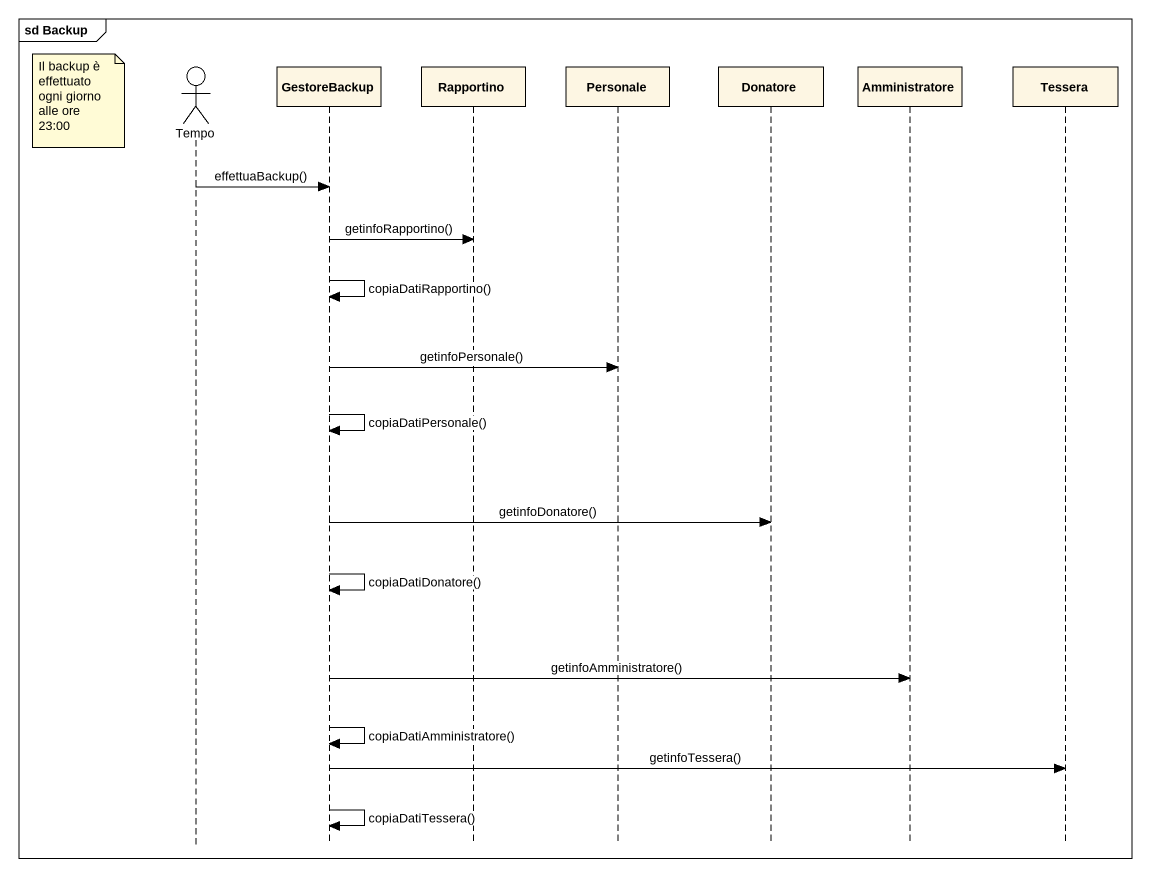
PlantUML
@startuml
mainframe sd Backup
hide footbox
actor Tempo
participant GestoreBackup
participant Rapportino
participant Personale
participant Donatore
participant Amministratore
participant Tessera

note left of Tempo : Il backup è effettuato ogni giorno alle ore 23:00
Tempo -> GestoreBackup : effettuaBackup()
GestoreBackup -> Rapportino : getinfoRapportino()
GestoreBackup -> GestoreBackup : copiaDatiRapportino()
GestoreBackup -> Personale : getinfoPersonale()
GestoreBackup -> GestoreBackup : copiaDatiPersonale()
GestoreBackup -> Donatore : getinfoDonatore()
GestoreBackup -> GestoreBackup : copiaDatiDonatore()
GestoreBackup -> Amministratore : getinfoAmministratore()
GestoreBackup -> GestoreBackup : copiaDatiAmministratore()
GestoreBackup -> Tessera : getinfoTessera()
GestoreBackup -> GestoreBackup : copiaDatiTessera()
@enduml
